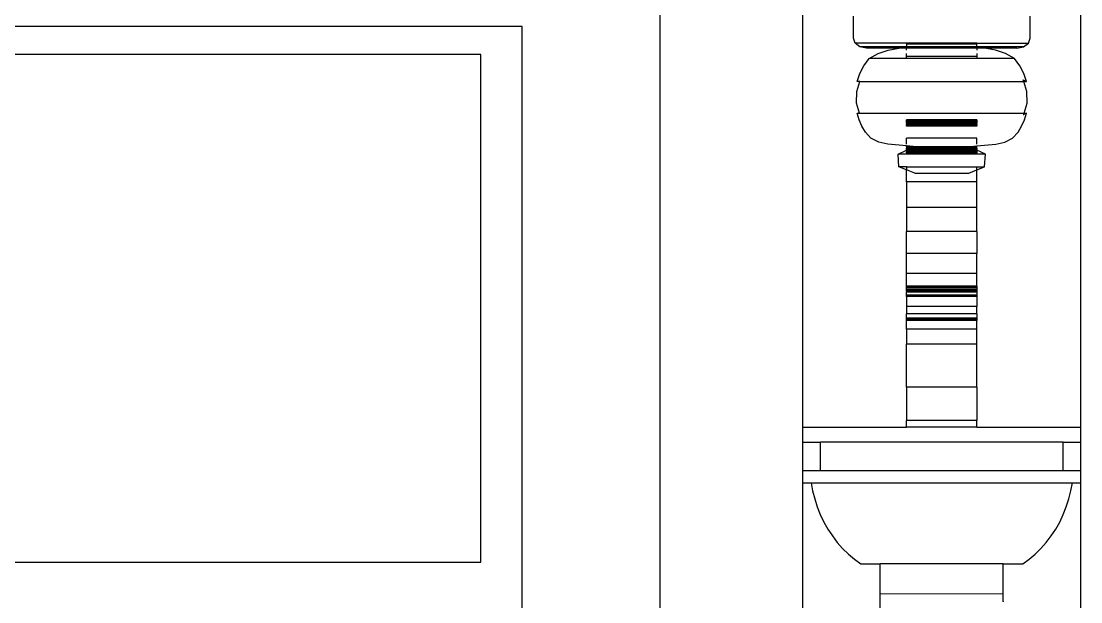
# Model space of a CAD drawing. Extents: x -24961 to 905641, y -154323 to 635957.
# Drawn here: x 417598 to 418726, y -113084 to -112466 of the extents above; entities that cross this region are included whole.
import ezdxf

# ---------------------------------------------------------------- set-up
doc = ezdxf.new("R2010")
doc.units = 0
doc.header["$LTSCALE"] = 1000
doc.header["$MEASUREMENT"] = 0
doc.layers.add('窗', color=154, linetype='Continuous')

msp = doc.modelspace()

# ---------------------------------------------------------------- linework, layer by layer
for p, q in [((418278.2, -112276.1), (418278.2, -114299.3)), ((418726.2, -112898.1), (418726.2, -112354.8)), ((418430.3, -112898.1), (418430.3, -112358.5)), ((418484.2, -112484.6), (418484.2, -112460.9)), ((418672.3, -112484.6), (418672.3, -112460.9)), ((418486.1, -112489.9), (418484.2, -112484.6)), ((418491.2, -112493.7), (418486.1, -112489.9)), ((418540.7, -112489.9), (418486.1, -112489.9)), ((418540.7, -112489.9), (418540.7, -112491)), ((418615.7, -112489.9), (418540.7, -112489.9)), ((418615.7, -112491), (418540.7, -112491)), ((418540.7, -112491), (418540.7, -112493.7)), ((418615.7, -112491), (418615.7, -112489.9)), ((418615.7, -112489.9), (418670.4, -112489.9)), ((418615.7, -112493.7), (418615.7, -112491)), ((418665.3, -112493.7), (418670.4, -112489.9)), ((418670.4, -112489.9), (418672.3, -112484.6)), ((418498.3, -112495.2), (418491.2, -112493.7)), ((418540.7, -112493.7), (418491.2, -112493.7)), ((418532.6, -112495.2), (418498.3, -112495.2)), ((418500.9, -112506.2), (418510.4, -112500.9)), ((418510.4, -112500.9), (418521.1, -112497.2)), ((418521.1, -112497.2), (418532.6, -112495.2)), ((418540.7, -112495.2), (418532.6, -112495.2)), ((418540.7, -112493.7), (418540.7, -112494.8)), ((418615.7, -112493.7), (418540.7, -112493.7)), ((418615.7, -112494.8), (418540.7, -112494.8)), ((418540.7, -112495.2), (418540.7, -112494.8)), ((418540.7, -112497.2), (418540.7, -112495.2)), ((418615.7, -112495.2), (418540.7, -112495.2)), ((418540.7, -112504.1), (418540.7, -112500.9)), ((418615.7, -112504.1), (418540.7, -112504.1)), ((418540.7, -112506.2), (418540.7, -112504.1)), ((418615.7, -112494.8), (418615.7, -112493.7)), ((418665.3, -112493.7), (418615.7, -112493.7)), ((418615.7, -112494.8), (418615.7, -112495.2)), ((418615.7, -112495.2), (418615.7, -112497.2)), ((418623.8, -112495.2), (418615.7, -112495.2)), ((418615.7, -112500.9), (418615.7, -112504.1)), ((418615.7, -112504.1), (418615.7, -112506.2)), ((418635.4, -112497.2), (418623.8, -112495.2)), ((418658.2, -112495.2), (418623.8, -112495.2)), ((418646.1, -112500.9), (418635.4, -112497.2)), ((418655.6, -112506.2), (418646.1, -112500.9)), ((418658.2, -112495.2), (418665.3, -112493.7)), ((418490.9, -112522.1), (418495.2, -112513.9)), ((418495.2, -112513.9), (418500.9, -112506.2)), ((418540.7, -112506.2), (418500.9, -112506.2)), ((418615.7, -112506.2), (418540.7, -112506.2)), ((418655.6, -112506.2), (418615.7, -112506.2)), ((418661.2, -112513.9), (418655.6, -112506.2)), ((418665.5, -112522.1), (418661.2, -112513.9)), ((418488.1, -112530.7), (418490.9, -112522.1)), ((418668.4, -112530.7), (418665.5, -112522.1)), ((418487.7, -112541), (418490.9, -112530.7)), ((418490.9, -112530.7), (418488.1, -112530.7)), ((418490.9, -112530.7), (418665.5, -112530.7)), ((418664.7, -112528.7), (418664.9, -112528.7)), ((418664.9, -112528.7), (418668.4, -112530.7)), ((418665.5, -112530.7), (418664.9, -112528.7)), ((418665.5, -112530.7), (418668.4, -112530.7)), ((418668.8, -112541), (418665.5, -112530.7)), ((418487.5, -112553.5), (418487.7, -112541)), ((418669, -112553.5), (418668.8, -112541)), ((418490.6, -112564.3), (418487.5, -112553.5)), ((418665.9, -112564.3), (418669, -112553.5)), ((418488.1, -112564.3), (418490.6, -112564.3)), ((418490.3, -112571.2), (418488.1, -112564.3)), ((418493.3, -112577.9), (418490.3, -112571.2)), ((418490.6, -112564.3), (418665.9, -112564.3)), ((418615.7, -112571.2), (418540.7, -112571.2)), ((418540.7, -112571.2), (418540.7, -112571.2)), ((418540.7, -112572.3), (418540.7, -112571.2)), ((418615.7, -112571.2), (418615.7, -112571.2)), ((418615.7, -112571.2), (418615.7, -112572.3)), ((418663.2, -112577.9), (418666.2, -112571.2)), ((418664.8, -112565.8), (418665.5, -112565.8)), ((418668.4, -112564.3), (418665.5, -112565.8)), ((418665.5, -112565.8), (418665.9, -112564.3)), ((418665.9, -112564.3), (418668.4, -112564.3)), ((418666.2, -112571.2), (418668.4, -112564.3)), ((418497, -112584.5), (418493.3, -112577.9)), ((418615.7, -112572.3), (418540.7, -112572.3)), ((418540.7, -112572.5), (418540.7, -112572.3)), ((418615.7, -112572.5), (418540.7, -112572.5)), ((418540.7, -112572.6), (418540.7, -112572.5)), ((418615.7, -112572.6), (418540.7, -112572.6)), ((418540.7, -112572.6), (418540.7, -112573.1)), ((418615.7, -112573.1), (418540.7, -112573.1)), ((418540.7, -112573.1), (418540.7, -112573.2)), ((418540.7, -112573.2), (418615.7, -112573.2)), ((418540.7, -112574), (418540.7, -112573.2)), ((418615.7, -112574), (418540.7, -112574)), ((418540.7, -112574), (418540.7, -112574.2)), ((418615.7, -112574.2), (418540.7, -112574.2)), ((418540.7, -112574.4), (418540.7, -112574.2)), ((418615.7, -112574.4), (418540.7, -112574.4)), ((418540.7, -112574.4), (418540.7, -112574.5)), ((418615.7, -112574.5), (418540.7, -112574.5)), ((418540.7, -112574.5), (418540.7, -112574.6)), ((418615.7, -112574.6), (418540.7, -112574.6)), ((418615.7, -112574.6), (418540.7, -112574.6)), ((418540.7, -112574.6), (418540.7, -112574.6)), ((418540.7, -112575), (418540.7, -112574.6)), ((418615.7, -112575), (418540.7, -112575)), ((418540.7, -112575), (418540.7, -112575.1)), ((418615.7, -112575.1), (418540.7, -112575.1)), ((418615.7, -112575.1), (418540.7, -112575.1)), ((418540.7, -112575.1), (418540.7, -112575.3)), ((418540.7, -112575.1), (418540.7, -112575.1)), ((418615.7, -112575.3), (418540.7, -112575.3)), ((418540.7, -112575.3), (418540.7, -112576.4)), ((418615.7, -112576.4), (418540.7, -112576.4)), ((418540.7, -112577), (418540.7, -112576.4)), ((418615.7, -112577), (418540.7, -112577)), ((418540.7, -112577), (418540.7, -112577.6)), ((418540.7, -112577.6), (418615.7, -112577.6)), ((418540.7, -112577.9), (418540.7, -112577.6)), ((418615.7, -112572.3), (418615.7, -112572.5)), ((418615.7, -112572.5), (418615.7, -112572.6)), ((418615.7, -112573.1), (418615.7, -112572.6)), ((418615.7, -112573.2), (418615.7, -112573.1)), ((418615.7, -112573.2), (418615.7, -112574)), ((418615.7, -112574.2), (418615.7, -112574)), ((418615.7, -112574.2), (418615.7, -112574.4)), ((418615.7, -112574.5), (418615.7, -112574.4)), ((418615.7, -112574.6), (418615.7, -112574.5)), ((418615.7, -112574.6), (418615.7, -112574.6)), ((418615.7, -112574.6), (418615.7, -112575)), ((418615.7, -112575.1), (418615.7, -112575)), ((418615.7, -112575.3), (418615.7, -112575.1)), ((418615.7, -112575.1), (418615.7, -112575.1)), ((418615.7, -112576.4), (418615.7, -112575.3)), ((418615.7, -112576.4), (418615.7, -112577)), ((418615.7, -112577.6), (418615.7, -112577)), ((418615.7, -112577.6), (418615.7, -112577.9)), ((418659.5, -112584.5), (418663.2, -112577.9)), ((418502.8, -112590.7), (418497, -112584.5)), ((418511.1, -112595.1), (418502.8, -112590.7)), ((418540.7, -112590.9), (418540.7, -112590.7)), ((418615.7, -112590.9), (418540.7, -112590.9)), ((418540.7, -112597.3), (418540.7, -112590.9)), ((418615.7, -112590.7), (418615.7, -112590.9)), ((418615.7, -112597.3), (418615.7, -112590.9)), ((418645.4, -112595.1), (418653.6, -112590.7)), ((418653.6, -112590.7), (418659.5, -112584.5)), ((418520.9, -112597.3), (418511.1, -112595.1)), ((418540.7, -112599.1), (418520.9, -112597.3)), ((418531.9, -112607.8), (418540.7, -112603.4)), ((418540.7, -112599), (418540.7, -112599.1)), ((418547.8, -112599.8), (418540.7, -112599.1)), ((418540.7, -112599.9), (418540.7, -112599.1)), ((418540.7, -112600.1), (418540.7, -112599.9)), ((418547.7, -112599.9), (418540.7, -112599.9)), ((418547.3, -112600.1), (418540.7, -112600.1)), ((418540.7, -112600.1), (418540.7, -112600.7)), ((418546.1, -112600.7), (418540.7, -112600.7)), ((418540.7, -112600.7), (418540.7, -112601.4)), ((418544.7, -112601.4), (418540.7, -112601.4)), ((418540.7, -112601.9), (418540.7, -112601.4)), ((418543.7, -112601.9), (418540.7, -112601.9)), ((418540.7, -112602.1), (418540.7, -112601.9)), ((418540.7, -112602.4), (418540.7, -112602.1)), ((418543.2, -112602.1), (418540.7, -112602.1)), ((418542.6, -112602.4), (418540.7, -112602.4)), ((418540.7, -112602.4), (418540.7, -112603)), ((418541.4, -112603), (418540.7, -112603)), ((418540.7, -112603.1), (418540.7, -112603)), ((418541.5, -112603), (418540.7, -112603)), ((418540.7, -112603), (418540.7, -112603)), ((418541.3, -112603.1), (418540.7, -112603.1)), ((418540.7, -112603.4), (418541.3, -112603.1)), ((418540.7, -112603.1), (418540.7, -112603.4)), ((418540.7, -112603.4), (418540.7, -112603.5)), ((418615.7, -112603.5), (418540.7, -112603.5)), ((418540.7, -112603.5), (418540.7, -112604.2)), ((418615.7, -112604.2), (418540.7, -112604.2)), ((418540.7, -112604.2), (418540.7, -112604.7)), ((418615.7, -112604.7), (418540.7, -112604.7)), ((418540.7, -112604.7), (418540.7, -112605.2)), ((418540.7, -112605.2), (418615.7, -112605.2)), ((418540.7, -112605.2), (418540.7, -112605.3)), ((418615.7, -112605.3), (418540.7, -112605.3)), ((418540.7, -112605.4), (418540.7, -112605.3)), ((418615.7, -112605.4), (418540.7, -112605.4)), ((418540.7, -112605.4), (418540.7, -112605.7)), ((418615.7, -112605.7), (418540.7, -112605.7)), ((418540.7, -112606.2), (418540.7, -112605.7)), ((418541.3, -112603.1), (418541.4, -112603)), ((418615.2, -112603.1), (418541.3, -112603.1)), ((418615, -112603), (418541.4, -112603)), ((418541.4, -112603), (418541.5, -112603)), ((418541.5, -112603), (418542.6, -112602.4)), ((418615, -112603), (418541.5, -112603)), ((418542.6, -112602.4), (418543.2, -112602.1)), ((418613.9, -112602.4), (418542.6, -112602.4)), ((418543.2, -112602.1), (418543.7, -112601.9)), ((418613.2, -112602.1), (418543.2, -112602.1)), ((418543.7, -112601.9), (418544.7, -112601.4)), ((418612.8, -112601.9), (418543.7, -112601.9)), ((418544.7, -112601.4), (418546.1, -112600.7)), ((418611.8, -112601.4), (418544.7, -112601.4)), ((418546.1, -112600.7), (418547.3, -112600.1)), ((418610.4, -112600.7), (418546.1, -112600.7)), ((418547.3, -112600.1), (418547.7, -112599.9)), ((418609.2, -112600.1), (418547.3, -112600.1)), ((418547.7, -112599.9), (418547.8, -112599.8)), ((418608.8, -112599.9), (418547.7, -112599.9)), ((418547.8, -112599.8), (418608.7, -112599.8)), ((418608.7, -112599.8), (418615.7, -112599.1)), ((418608.8, -112599.9), (418608.7, -112599.8)), ((418615.7, -112599.9), (418608.8, -112599.9)), ((418609.2, -112600.1), (418608.8, -112599.9)), ((418615.7, -112600.1), (418609.2, -112600.1)), ((418610.4, -112600.7), (418609.2, -112600.1)), ((418615.7, -112600.7), (418610.4, -112600.7)), ((418611.8, -112601.4), (418610.4, -112600.7)), ((418615.7, -112601.4), (418611.8, -112601.4)), ((418612.8, -112601.9), (418611.8, -112601.4)), ((418615.7, -112601.9), (418612.8, -112601.9)), ((418613.2, -112602.1), (418612.8, -112601.9)), ((418615.7, -112602.1), (418613.2, -112602.1)), ((418613.9, -112602.4), (418613.2, -112602.1)), ((418615.7, -112602.4), (418613.9, -112602.4)), ((418615, -112603), (418613.9, -112602.4)), ((418615.7, -112603), (418615, -112603)), ((418615.7, -112603), (418615, -112603)), ((418615.2, -112603.1), (418615, -112603)), ((418615, -112603), (418615, -112603)), ((418615.7, -112603.1), (418615.2, -112603.1)), ((418615.7, -112603.4), (418615.2, -112603.1)), ((418615.7, -112599.1), (418635.6, -112597.3)), ((418615.7, -112599.9), (418615.7, -112599.1)), ((418615.7, -112599.9), (418615.7, -112600.1)), ((418615.7, -112600.7), (418615.7, -112600.1)), ((418615.7, -112601.4), (418615.7, -112600.7)), ((418615.7, -112601.4), (418615.7, -112601.9)), ((418615.7, -112601.9), (418615.7, -112602.1)), ((418615.7, -112602.1), (418615.7, -112602.4)), ((418615.7, -112603), (418615.7, -112602.4)), ((418615.7, -112603), (418615.7, -112603.1)), ((418615.7, -112603), (418615.7, -112603)), ((418615.7, -112603.1), (418615.7, -112603.4)), ((418615.7, -112603.4), (418615.7, -112603.5)), ((418624.6, -112607.8), (418615.7, -112603.4)), ((418615.7, -112604.2), (418615.7, -112603.5)), ((418615.7, -112604.2), (418615.7, -112604.7)), ((418615.7, -112605.2), (418615.7, -112604.7)), ((418615.7, -112605.3), (418615.7, -112605.2)), ((418615.7, -112605.3), (418615.7, -112605.4)), ((418615.7, -112605.4), (418615.7, -112605.7)), ((418615.7, -112605.7), (418615.7, -112606.2)), ((418635.6, -112597.3), (418645.4, -112595.1)), ((418532.7, -112621.2), (418531.9, -112607.8)), ((418540.7, -112607.8), (418531.9, -112607.8)), ((418615.7, -112606.2), (418540.7, -112606.2)), ((418540.7, -112606.3), (418540.7, -112606.2)), ((418615.7, -112606.3), (418540.7, -112606.3)), ((418615.7, -112606.3), (418540.7, -112606.3)), ((418540.7, -112606.3), (418540.7, -112606.3)), ((418540.7, -112606.4), (418540.7, -112606.3)), ((418615.7, -112606.4), (418540.7, -112606.4)), ((418540.7, -112606.4), (418540.7, -112606.7)), ((418615.7, -112606.7), (418540.7, -112606.7)), ((418540.7, -112606.7), (418540.7, -112606.8)), ((418615.7, -112606.8), (418540.7, -112606.8)), ((418540.7, -112606.8), (418540.7, -112607.1)), ((418615.7, -112607.1), (418540.7, -112607.1)), ((418540.7, -112607.1), (418540.7, -112607.3)), ((418615.7, -112607.3), (418540.7, -112607.3)), ((418615.7, -112607.3), (418540.7, -112607.3)), ((418540.7, -112607.3), (418540.7, -112607.3)), ((418540.7, -112607.3), (418540.7, -112607.8)), ((418615.7, -112607.8), (418540.7, -112607.8)), ((418615.7, -112606.2), (418615.7, -112606.3)), ((418615.7, -112606.3), (418615.7, -112606.3)), ((418615.7, -112606.3), (418615.7, -112606.4)), ((418615.7, -112606.7), (418615.7, -112606.4)), ((418615.7, -112606.8), (418615.7, -112606.7)), ((418615.7, -112607.1), (418615.7, -112606.8)), ((418615.7, -112607.3), (418615.7, -112607.1)), ((418615.7, -112607.8), (418615.7, -112607.3)), ((418615.7, -112607.3), (418615.7, -112607.3)), ((418624.6, -112607.8), (418615.7, -112607.8)), ((418623.8, -112621.2), (418624.6, -112607.8)), ((418540.7, -112624.6), (418532.7, -112621.2)), ((418540.7, -112621.2), (418532.7, -112621.2)), ((418540.7, -112621.2), (418540.7, -112624.6)), ((418540.7, -112621.2), (418615.7, -112621.2)), ((418549.4, -112628.2), (418540.7, -112624.6)), ((418540.7, -112637.1), (418540.7, -112624.6)), ((418549.4, -112628.2), (418607, -112628.2)), ((418607, -112628.2), (418615.7, -112624.6)), ((418615.7, -112624.6), (418623.8, -112621.2)), ((418615.7, -112624.6), (418615.7, -112621.2)), ((418615.7, -112621.2), (418623.8, -112621.2)), ((418615.7, -112637.1), (418615.7, -112624.6)), ((418615.7, -112637.1), (418540.7, -112637.1)), ((418540.7, -112637.1), (418540.7, -112664.5)), ((418615.7, -112664.5), (418615.7, -112637.1)), ((418615.7, -112664.5), (418540.7, -112664.5)), ((418540.7, -112664.5), (418540.7, -112690.2)), ((418615.7, -112690.2), (418615.7, -112664.5)), ((418615.7, -112690.2), (418540.7, -112690.2)), ((418540.7, -112713.5), (418540.7, -112690.2)), ((418615.7, -112690.2), (418615.7, -112713.5)), ((418615.7, -112713.5), (418540.7, -112713.5)), ((418540.7, -112734.8), (418540.7, -112713.5)), ((418615.7, -112734.8), (418615.7, -112713.5)), ((418615.7, -112734.8), (418540.7, -112734.8)), ((418540.7, -112748.2), (418540.7, -112734.8)), ((418615.7, -112748.2), (418615.7, -112734.8)), ((418540.7, -112748.4), (418540.7, -112748.2)), ((418615.7, -112748.2), (418540.7, -112748.2)), ((418615.7, -112748.4), (418540.7, -112748.4)), ((418540.7, -112749.3), (418540.7, -112748.4)), ((418615.7, -112749.3), (418540.7, -112749.3)), ((418540.7, -112749.7), (418540.7, -112749.3)), ((418540.7, -112751.7), (418540.7, -112749.7)), ((418540.7, -112749.7), (418615.7, -112749.7)), ((418540.7, -112753.1), (418540.7, -112751.7)), ((418615.7, -112751.7), (418540.7, -112751.7)), ((418615.7, -112748.2), (418615.7, -112748.4)), ((418615.7, -112748.4), (418615.7, -112749.3)), ((418615.7, -112749.3), (418615.7, -112749.7)), ((418615.7, -112749.7), (418615.7, -112751.7)), ((418615.7, -112751.7), (418615.7, -112753.1)), ((418615.7, -112753.1), (418540.7, -112753.1)), ((418540.7, -112753.1), (418540.7, -112754.1)), ((418615.7, -112754.1), (418540.7, -112754.1)), ((418540.7, -112754.5), (418540.7, -112754.1)), ((418615.7, -112754.5), (418540.7, -112754.5)), ((418540.7, -112757.8), (418540.7, -112754.5)), ((418540.7, -112759.2), (418540.7, -112757.8)), ((418615.7, -112757.8), (418540.7, -112757.8)), ((418615.7, -112757.8), (418540.7, -112757.8)), ((418540.7, -112757.8), (418540.7, -112757.8)), ((418615.7, -112759.2), (418540.7, -112759.2)), ((418540.7, -112759.2), (418540.7, -112769.8)), ((418615.7, -112753.1), (418615.7, -112754.1)), ((418615.7, -112754.1), (418615.7, -112754.5)), ((418615.7, -112754.5), (418615.7, -112757.8)), ((418615.7, -112757.8), (418615.7, -112759.2)), ((418615.7, -112757.8), (418615.7, -112757.8)), ((418615.7, -112759.2), (418615.7, -112769.8)), ((418615.7, -112769.8), (418540.7, -112769.8)), ((418540.7, -112769.8), (418540.7, -112777.7)), ((418615.7, -112777.7), (418615.7, -112769.8)), ((418615.7, -112777.7), (418540.7, -112777.7)), ((418540.7, -112782.3), (418540.7, -112777.7)), ((418615.7, -112782.3), (418540.7, -112782.3)), ((418540.7, -112783.4), (418540.7, -112782.3)), ((418615.7, -112783.4), (418540.7, -112783.4)), ((418540.7, -112784.6), (418540.7, -112783.4)), ((418615.7, -112784.6), (418540.7, -112784.6)), ((418540.7, -112784.8), (418540.7, -112784.6)), ((418615.7, -112784.8), (418540.7, -112784.8)), ((418615.7, -112784.8), (418540.7, -112784.8)), ((418540.7, -112784.8), (418540.7, -112784.9)), ((418540.7, -112784.8), (418540.7, -112784.8)), ((418615.7, -112784.9), (418540.7, -112784.9)), ((418540.7, -112794.1), (418540.7, -112784.9)), ((418615.7, -112777.7), (418615.7, -112782.3)), ((418615.7, -112782.3), (418615.7, -112783.4)), ((418615.7, -112783.4), (418615.7, -112784.6)), ((418615.7, -112784.6), (418615.7, -112784.8)), ((418615.7, -112784.9), (418615.7, -112784.8)), ((418615.7, -112784.8), (418615.7, -112784.8)), ((418615.7, -112794.1), (418615.7, -112784.9)), ((418615.7, -112794.1), (418540.7, -112794.1)), ((418540.7, -112794.1), (418540.7, -112809.9)), ((418615.7, -112809.9), (418615.7, -112794.1)), ((418615.7, -112809.9), (418540.7, -112809.9)), ((418540.7, -112855.7), (418540.7, -112809.9)), ((418615.7, -112855.7), (418615.7, -112809.9)), ((418615.7, -112855.7), (418540.7, -112855.7)), ((418540.7, -112855.7), (418540.7, -112891)), ((418615.7, -112855.7), (418615.7, -112891)), ((418430.3, -112914.1), (418430.3, -112898.1)), ((418430.3, -112898.1), (418540.7, -112898.1)), ((418615.7, -112891), (418540.7, -112891)), ((418540.7, -112898.1), (418540.7, -112891)), ((418615.7, -112898.1), (418540.7, -112898.1)), ((418615.7, -112898.1), (418615.7, -112891)), ((418615.7, -112898.1), (418726.2, -112898.1)), ((418726.2, -112914.1), (418726.2, -112898.1)), ((418430.3, -112944.5), (418430.3, -112914.1)), ((418430.3, -112914.1), (418449.1, -112914.1)), ((418449.1, -112944.5), (418449.1, -112914.1)), ((418707.4, -112914.1), (418449.1, -112914.1)), ((418707.4, -112944.5), (418707.4, -112914.1)), ((418707.4, -112914.1), (418726.2, -112914.1)), ((418726.2, -112944.5), (418726.2, -112914.1)), ((418449.1, -112944.5), (418430.3, -112944.5)), ((418430.3, -112957.3), (418430.3, -112944.5)), ((418707.4, -112944.5), (418449.1, -112944.5)), ((418726.2, -112944.5), (418707.4, -112944.5)), ((418726.2, -112957.3), (418726.2, -112944.5)), ((418430.3, -114299.3), (418430.3, -112957.3)), ((418430.3, -112957.3), (418439.2, -112957.3)), ((418439.2, -112957.3), (418440.8, -112966)), ((418439.2, -112957.3), (418717.2, -112957.3)), ((418440.8, -112966), (418443, -112974.6)), ((418713.5, -112974.6), (418715.7, -112966)), ((418715.7, -112966), (418717.2, -112957.3)), ((418717.2, -112957.3), (418726.2, -112957.3)), ((418726.2, -114299.3), (418726.2, -112957.3)), ((418443, -112974.6), (418445.7, -112983)), ((418710.8, -112983), (418713.5, -112974.6)), ((418445.7, -112983), (418448.9, -112991.2)), ((418707.5, -112991.2), (418710.8, -112983)), ((418448.9, -112991.2), (418452.7, -112999.1)), ((418452.7, -112999.1), (418457, -113006.7)), ((418699.5, -113006.7), (418703.8, -112999.1)), ((418703.8, -112999.1), (418707.5, -112991.2)), ((418457, -113006.7), (418461.8, -113013.9)), ((418694.7, -113013.9), (418699.5, -113006.7)), ((418461.8, -113013.9), (418467, -113020.8)), ((418467, -113020.8), (418472.7, -113027.2)), ((418683.8, -113027.2), (418689.5, -113020.8)), ((418689.5, -113020.8), (418694.7, -113013.9)), ((418472.7, -113027.2), (418478.8, -113033.2)), ((418478.8, -113033.2), (418485.2, -113038.7)), ((418671.2, -113038.7), (418677.7, -113033.2)), ((418677.7, -113033.2), (418683.8, -113027.2)), ((418485.2, -113038.7), (418492, -113043.7)), ((418492, -113043.7), (418512.8, -113043.7)), ((418643.7, -113043.7), (418512.8, -113043.7)), ((418512.8, -113075.6), (418512.8, -113043.7)), ((418643.7, -113043.7), (418664.4, -113043.7)), ((418643.7, -113074.9), (418643.7, -113043.7)), ((418664.4, -113043.7), (418671.2, -113038.7)), ((418512.7, -113179.5), (418512.8, -113075.6)), ((418643.7, -113076), (418512.8, -113075.6)), ((418643.7, -113075.8), (418643.7, -113074.9)), ((418643.7, -113076), (418643.7, -113075.8)), ((418643.7, -113083.8), (418643.7, -113076)), ((418643.7, -113083.8), (418643.7, -113084.1))]:
    msp.add_line(p, q)
at = {"layer": '窗'}
for p, q in [((418131.5, -112471.9), (414775, -112471.9)), ((418131.5, -114299.3), (418131.5, -112471.9)), ((418087.5, -112501.9), (416497.3, -112501.9)), ((418087.5, -113041.9), (418087.5, -112501.9)), ((416497.3, -113041.9), (418087.5, -113041.9))]:
    msp.add_line(p, q, dxfattribs=at)

doc.saveas('drawing.dxf')
